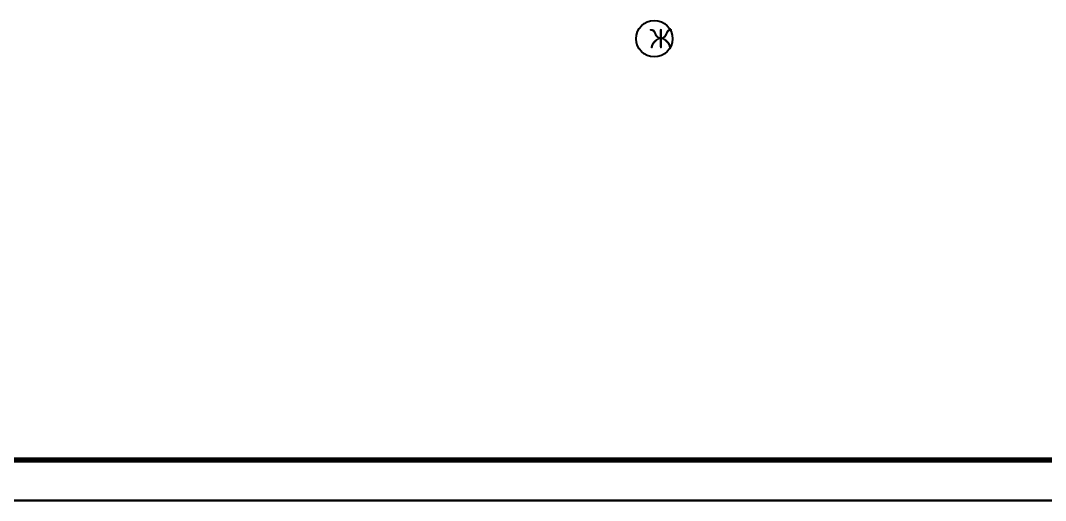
# Model space of a CAD drawing. Header units: millimetres. Extents: x -782 to 10910, y 3841 to 13237.
# Drawn here: x 8718.5 to 8844.2, y 6618.5 to 6677.4 of the extents above; entities that cross this region are included whole.
import ezdxf

# ---------------------------------------------------------------- set-up
doc = ezdxf.new("R2010")
doc.units = ezdxf.units.MM
doc.layers.add('1', color=7, linetype='Continuous')
doc.layers.add('Оbводка', color=1, linetype='Continuous', lineweight=90)
doc.styles.add('Isocpeur', font='isocpeur.ttf')

msp = doc.modelspace()

# ---------------------------------------------------------------- linework, layer by layer
at = {"lineweight": 70}
msp.add_line((8647.561216, 6623.477476), (9462.561216, 6623.477476), dxfattribs=at)
at = {"lineweight": 25}
msp.add_line((9467.561363, 6618.477659), (8626.561363, 6618.477659), dxfattribs=at)
msp.add_line((8627.561216, 6618.477476), (9467.561216, 6618.477476))
at = {"layer": 'Оbводка', "color": 0, "lineweight": -2}
msp.add_circle((8796.22296, 6675.167202), 2.239996, dxfattribs=at)

# ---------------------------------------------------------------- texts
at = {"layer": '1', "insert": (8795.642654, 6676.381518), "char_height": 2.399996, "width": 335.51997649, "attachment_point": 1, "style": 'Isocpeur'}
msp.add_mtext('Ж', dxfattribs=at)

doc.saveas('drawing.dxf')
